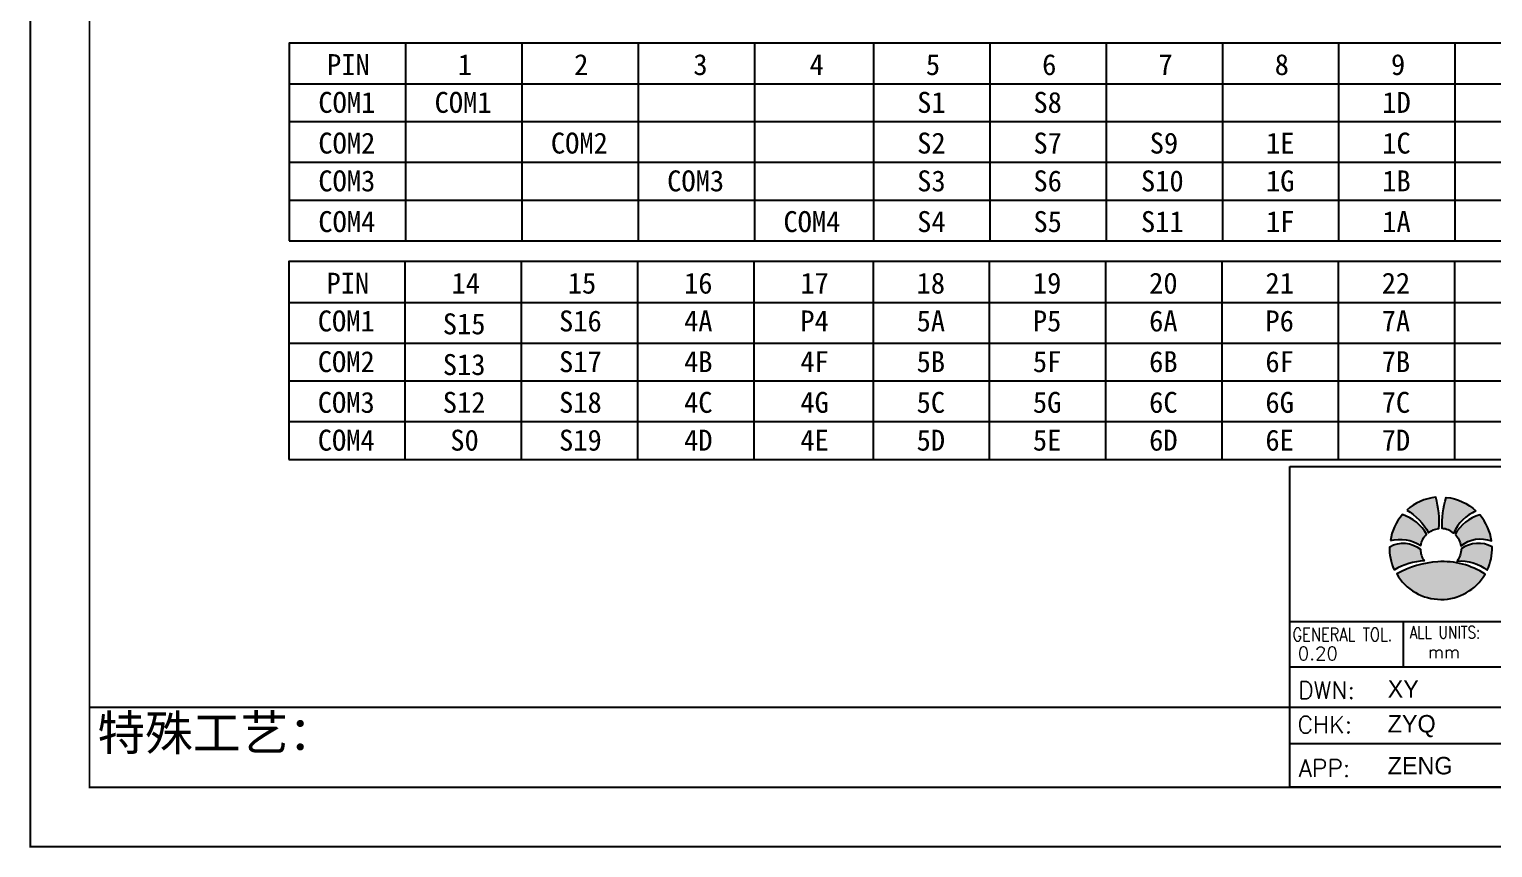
# Model space of a CAD drawing. Header units: millimetres. Extents: x 50 to 800, y 302 to 428.
# Drawn here: x 240.5 to 346, y 302.2 to 361.2 of the extents above; entities that cross this region are included whole.
import ezdxf

# ---------------------------------------------------------------- set-up
doc = ezdxf.new("R2010")
doc.units = ezdxf.units.MM
doc.header["$LTSCALE"] = 3
doc.layers.get('0').update_dxf_attribs({"linetype": 'CONTINUOUS'})
for name, color, linetype in [('1', 4, 'CONTINUOUS'), ('DIM', 4, 'CONTINUOUS'), ('title', 7, 'CONTINUOUS')]:
    doc.layers.add(name, color=color, linetype=linetype)
doc.styles.add('na', font='FZSTK.TTF', dxfattribs={"height": 0.8})
doc.styles.add('ROMANS', font='romans.shx')
doc.styles.add('title', font='arial.ttf', dxfattribs={"width": 0.8, "height": 5})
doc.styles.add('WMF-宋体0', font='SimSun.ttf')

# ---------------------------------------------------------------- blocks, each defined once
blk = doc.blocks.new('SIGN-C')
h = blk.add_hatch(color=3)
edge = h.paths.add_edge_path()
edge.add_arc((169.9034555268445, 35.85857682270074), 2.457484288379829, 180.7734562706421, 215.6153014062566)
edge.add_arc((168.3840923807791, 26.30616878944494), 8.135396859362729, 93.37147060931173, 119.9391398233391)
edge.add_arc((169.9190431021652, 35.94062740624616), 6.163313108807647, 178.2689826226459, 204.7945415494444, ccw=False)
edge.add_arc((165.3842115257421, 33.30694457971907), 3.254905704802451, 50.69115953570622, 119.9637464141604, ccw=False)
edge = h.paths.add_edge_path()
edge.add_arc((165.0051600032495, 32.46557806265236), 4.548553648374074, 57.000673996618616, 105.04553689118, ccw=False)
edge.add_arc((169.9034555268536, 35.85857682270176), 2.457484288380852, 133.9348681270943, 170.1176223724255, ccw=False)
edge.add_arc((163.6793515945442, 35.03179947058646), 5.211823884028914, 29.88038064968904, 72.16693650355668)
edge.add_arc((169.9190431022743, 35.94062740628266), 6.163313108918173, 138.8879946223776, 171.4381144046126)
edge = h.paths.add_edge_path()
edge.add_arc((162.583912937921, 34.81924825389791), 6.539275029483129, 27.15913802339162, 60.62529298111258, ccw=False)
edge.add_arc((169.9034555268538, 35.85857682269494), 2.457484288381986, 95.81068724251747, 127.6545156984665, ccw=False)
edge.add_arc((160.1101316101844, 39.29406635840058), 9.595795079219128, 354.0744513891844, 376.8293501915012)
edge.add_arc((169.9190431022821, 35.94062740627652), 6.163313108924429, 95.81168130350639, 132.0429133736265)
edge = h.paths.add_edge_path()
edge.add_arc((176.2042302276656, 35.63272619767537), 5.221682707167712, 113.2627423713562, 155.781467086675)
edge.add_arc((169.9034555268466, 35.85857682270131), 2.457484288376119, 51.23599640109939, 86.58057106202877)
edge.add_arc((182.8957903196981, 38.48529025164038), 12.84693149256419, 163.7947710064044, 180.7742779959677, ccw=False)
edge.add_arc((169.9190431022732, 35.94062740626913), 6.16331310893032, 46.751330859828215, 84.03733689334268, ccw=False)
edge = h.paths.add_edge_path()
edge.add_arc((169.9034555268531, 35.85857682269642), 2.457484288373037, 8.576740720135888, 45.60063113137409, ccw=False)
edge.add_arc((174.6983244747982, 33.31248220815456), 3.751768760228394, 69.39453708486599, 129.0747547411126, ccw=False)
edge.add_arc((169.9190431022766, 35.94062740627652), 6.163313108921108, 8.24265336226598, 40.55308295102058)
edge.add_arc((175.9114624393453, 35.20730870774031), 4.917957816683656, 105.4424917389063, 150.6955888260867)
edge = h.paths.add_edge_path()
edge.add_arc((169.9034555268503, 35.85857682269256), 2.457484288373858, -36.308604070775914, 0.47949364543649153, ccw=False)
edge.add_arc((172.3203824474288, 29.46336831172954), 4.95930284532029, 50.409451411167026, 95.05053850736698, ccw=False)
edge.add_arc((169.9190431022705, 35.940627406283), 6.163313108929072, 334.4778076744741, 361.7452811959582)
edge.add_arc((174.4278042568348, 32.90538358527641), 3.621536587352992, 62.86586795711355, 124.8017423238287)
edge = h.paths.add_edge_path()
edge.add_arc((170.3467439465259, 22.53175450214695), 11.80667650892987, 93.90870196936885, 119.1713080949994)
edge.add_arc((169.9190431022766, 35.94062740627606), 6.163313108917849, 210.1936729677828, 329.5115888948969)
edge.add_arc((170.1686189904505, 25.13875063578172), 9.19360220061741, 56.59517698509568, 93.90870196930679)
at = {"color": 3}
for points in [[(165.7915523192864, 40.51777152842584, -0.1470704601660882), (168.4021814859869, 37.80418862412483, -0.1398460148683898), (169.6546552266598, 38.30343416787235, 0.09961452170528001), (169.2949513876968, 42.07226161017564, 0.1594188561180755)], [(174.1419361333062, 40.42990384319813, 0.1876811427740704), (171.4421210023543, 37.77475468033771, 0.1554541863576583), (170.0500318632216, 38.31168595301534, -0.07422292591223918), (170.5592902819806, 42.0705957608032, -0.1641416392458034)], [(163.8244161953414, 36.85820647309441, -0.2127611655924858), (167.4824349983234, 36.28034527585402, -0.1592019632544091), (168.1983541341449, 37.62828252372145, 0.1866326308977231), (165.2754450174259, 39.99320995386319, 0.1429894268643099)], [(171.6228478524519, 37.61440114712985, -0.1629673500420263), (172.3334577772716, 36.22507114811077, -0.2664542576637075), (176.0186878169313, 36.82423525684356, 0.1419223569472446), (174.6019527088758, 39.94771938114042, 0.2000606590967344)], [(167.4461951520395, 35.82540336874769, 0.1532083673590404), (167.9056552976717, 34.42748518623915, 0.116445399686779), (164.3238800061863, 33.35594591588887, -0.1162591714399384), (163.7585425986656, 36.12680480439218, -0.3118127954608034)], [(172.3608537597174, 35.87914263671331, -0.1619113627111291), (171.883793119837, 34.40341633483973, -0.1972848574001772), (175.4809306706115, 33.28509823946337, 0.1195413861005242), (176.0794970660145, 36.12833845893527, 0.2770232473953027)], [(169.5419203991273, 34.31096794125534, 0.1106775364286538), (164.5919045630276, 32.84094621908838, 0.573388860032599), (175.2301660000125, 32.81358374753023, 0.1642649508439198)]]:
    blk.add_lwpolyline(points, format="xyb", close=True, dxfattribs=at)
at = {"layer": '1', "color": 4, "const_width": 0.2379852166216485}
blk.add_lwpolyline([(0, -1.70530256582424e-13), (0, 209.9999999999999), (297, 209.9999999999998), (297, -1.70530256582424e-13)], close=True, dxfattribs=at)
at = {"layer": 'title'}
for p, q in [((151.710101671141, 7.169337704374243), (151.710101671141, 45.79148253946818)), ((151.710101671141, 45.79148253946818), (289.8306622956259, 45.79148253946818)), ((151.710101671141, 27.135334586753), (289.8306622956259, 27.135334586753)), ((165.4001521022174, 21.65264201753467), (165.4001521022174, 27.135334586753)), ((151.710101671141, 21.65264201753467), (190.7441930494079, 21.65264201753467)), ((7.136781326740675, 16.82487391314766), (190.7441930494079, 16.82487391314766)), ((151.710101671141, 12.41704672241946), (254.5546924536861, 12.41704672241946)), ((289.8306622956259, 7.169337704374243), (151.710101671141, 7.169337704374243))]:
    blk.add_line(p, q, dxfattribs=at)
at = {"layer": 'title', "const_width": 0.2379852166216485}
blk.add_lwpolyline([(7.136781326740675, 7.136781326740447), (7.136781326740675, 202.8632186732593), (289.8632186732596, 202.8632186732593), (289.8632186732596, 7.136781326740447)], close=True, dxfattribs=at)
at = {"layer": 'title', "style": 'ROMANS', "width": 0.8}
for s, height, p in [('ALL UNITS:', 1.49759337115671, (166.1446791911526, 25.0692019175728)), ('GENERAL TOL.', 1.610061757272889, (152.0405525857998, 24.74861762590052))]:
    blk.add_text(s, height=height, dxfattribs=at).set_placement(p)
at = {"layer": 'title'}
for s, height, style, p in [('0.20', 1.610061757272889, 'ROMANS', (152.6748893192009, 22.47173529447247)), ('mm', 1.49759337115671, 'ROMANS', (168.3475114438085, 22.72120586885177)), ('DWN:', 2.069043473308612, 'ROMANS', (152.7351455919481, 17.80777132425914)), ('XY', 2.105025241790213, 'na', (163.5014459431172, 17.94716077276081)), ('ZYQ', 2.105025241790213, 'na', (163.5014459431172, 13.75620690001341)), ('CHK:', 2.069043473308612, 'ROMANS', (152.6521535894687, 13.67045175566278)), ('ZENG', 2.105025241790213, 'na', (163.5014459431172, 8.711565477645479)), ('APP:', 2.069043473308612, 'ROMANS', (152.7901437737814, 8.426354025152307))]:
    blk.add_text(s, height=height, dxfattribs=dict(at, style=style)).set_placement(p)
at = {"layer": 'title', "color": 1, "style": 'title'}
blk.add_text('特殊工艺：', height=4.216169778489385, dxfattribs=at).set_placement((8.080200745112506, 11.61551352844737))

msp = doc.modelspace()

# ---------------------------------------------------------------- linework, layer by layer
at = {"layer": 'DIM'}
for points in [[(376.8620311553547, 360.2003543939618), (259.2421385703807, 360.2003543939618), (259.2421385703807, 345.9433977169954)], [(267.6285836744786, 360.2003543939618), (267.6285836744786, 345.9433977169954)], [(276.0150287785766, 360.2003543939618), (276.0150287785766, 345.9433977169954)], [(284.4014738826746, 360.2003543939618), (284.4014738826746, 345.9433977169954)], [(292.7879189867726, 360.2003543939618), (292.7879189867726, 345.9433977169954)], [(301.3840252184731, 360.2003543939618), (301.3840252184731, 345.9433977169954)], [(309.7704703225709, 360.2003543939618), (309.7704703225709, 345.9433977169954)], [(318.156915426669, 360.2003543939618), (318.156915426669, 345.9433977169954)], [(326.5433605307669, 360.2003543939618), (326.5433605307669, 345.9433977169954)], [(334.9298056348649, 360.2003543939618), (334.9298056348649, 345.9433977169954)], [(343.3162507389628, 360.2003543939618), (343.3162507389628, 345.9433977169954)], [(259.2421385703807, 357.2650986075276), (376.8620311553547, 357.2650986075276)], [(259.2421385703807, 354.5395039486957), (376.8620311553547, 354.5395039486957)], [(259.2421385703807, 351.6042481622615), (376.8620311553547, 351.6042481622615)], [(259.2421385703807, 348.8786535034296), (376.8620311553547, 348.8786535034296)], [(259.2421385703807, 345.9433977169954), (376.8620311553547, 345.9433977169954)], [(368.4356205782284, 344.4411616420952), (259.2021730973522, 344.4411616420952), (259.2021730973522, 330.1842049651286)], [(267.5886182014502, 344.4411616420952), (267.5886182014502, 330.1842049651286)], [(275.9750633055481, 344.4411616420952), (275.9750633055481, 330.1842049651286)], [(284.3615084096461, 344.4411616420952), (284.3615084096461, 330.1842049651286)], [(292.7479535137441, 344.4411616420952), (292.7479535137441, 330.1842049651286)], [(301.3440597454446, 344.4411616420952), (301.3440597454446, 330.1842049651286)], [(309.7305048495425, 344.4411616420952), (309.7305048495425, 330.1842049651286)], [(318.1169499536405, 344.4411616420952), (318.1169499536405, 330.1842049651286)], [(326.5033950577384, 344.4411616420952), (326.5033950577384, 330.1842049651286)], [(334.8898401618364, 344.4411616420952), (334.8898401618364, 330.1842049651286)], [(343.2762852659343, 344.4411616420952), (343.2762852659343, 330.1842049651286)], [(259.2021730973522, 341.5059058556609), (368.4356205782284, 341.5059058556609)], [(259.2021730973522, 338.5706500692266), (368.4356205782284, 338.5706500692266)], [(259.2021730973522, 335.8450554103948), (368.4356205782284, 335.8450554103947)], [(259.2021730973522, 332.9097996239605), (368.4356205782284, 332.9097996239605)], [(259.2021730973522, 330.1842049651286), (368.4356205782284, 330.1842049651286)]]:
    msp.add_lwpolyline(points, dxfattribs=at)

# ---------------------------------------------------------------- block references
at = {"layer": 'title', "xscale": 0.5987992081486201, "yscale": 0.5987992081486201, "zscale": 0.5987992081486242}
msp.add_blockref('SIGN-C', (240.5597300213331, 302.2534084409169), dxfattribs=at)

# ---------------------------------------------------------------- texts
at = {"layer": 'DIM', "style": 'WMF-宋体0'}
for s, p in [('PIN', (261.9677332292125, 357.8940819903349)), ('1', (271.4024839713227, 357.8940819903349)), ('2', (279.7889290754208, 357.8940819903349)), ('3', (288.3850353071211, 357.8940819903349)), ('4', (296.7714804112191, 357.8940819903349)), ('5', (305.1579255153171, 357.8940819903349)), ('6', (313.544370619415, 357.8940819903349)), ('7', (321.930815723513, 357.8940819903349)), ('8', (330.317260827611, 357.8940819903349)), ('9', (338.703705931709, 357.8940819903349)), ('COM1', (261.3387498464052, 355.1684873315031)), ('COM1', (269.7251949505032, 355.1684873315031)), ('S1', (304.5289421325098, 355.1684873315031)), ('S8', (312.9153872366078, 355.1684873315031)), ('1D', (338.0747225489016, 355.1684873315031)), ('COM2', (261.3387498464052, 352.2332315450687)), ('COM2', (278.1116400546011, 352.2332315450687)), ('S2', (304.5289421325098, 352.2332315450687)), ('S7', (312.9153872366078, 352.2332315450687)), ('S9', (321.3018323407057, 352.2332315450687)), ('1E', (329.6882774448037, 352.2332315450687)), ('1C', (338.0747225489016, 352.2332315450687)), ('COM3', (261.3387498464052, 349.507636886237)), ('COM3', (286.4980851586991, 349.507636886237)), ('S3', (304.5289421325098, 349.507636886237)), ('S6', (312.9153872366078, 349.507636886237)), ('S10', (320.6728489578983, 349.507636886237)), ('1G', (329.6882774448037, 349.507636886237)), ('1B', (338.0747225489016, 349.507636886237)), ('COM4', (261.3387498464052, 346.5723810998027)), ('COM4', (294.8845302627971, 346.5723810998027)), ('S4', (304.5289421325098, 346.5723810998027)), ('S5', (312.9153872366078, 346.5723810998027)), ('S11', (320.6728489578983, 346.5723810998027)), ('1F', (329.6882774448037, 346.5723810998027)), ('1A', (338.0747225489016, 346.5723810998027)), ('PIN', (261.927767756184, 342.1348892384683)), ('14', (270.9431962430894, 342.1348892384683)), ('15', (279.3296413471873, 342.1348892384683)), ('16', (287.7160864512853, 342.1348892384683)), ('17', (296.1025315553833, 342.1348892384683)), ('18', (304.4889766594813, 342.1348892384683)), ('19', (312.8754217635793, 342.1348892384683)), ('20', (321.2618668676772, 342.1348892384683)), ('21', (329.6483119717752, 342.1348892384683)), ('22', (338.0347570758731, 342.1348892384683)), ('COM1', (261.2987843733767, 339.4092945796364)), ('S16', (278.70065796438, 339.4092945796364)), ('S15', (270.314212860282, 339.1996334520339)), ('4A', (287.7160864512853, 339.4092945796364)), ('P4', (296.1025315553833, 339.4092945796364)), ('5A', (304.4889766594813, 339.4092945796364)), ('P5', (312.8754217635793, 339.4092945796364)), ('6A', (321.2618668676772, 339.4092945796364)), ('P6', (329.6483119717752, 339.4092945796364)), ('7A', (338.0347570758731, 339.4092945796364)), ('COM2', (261.2987843733767, 336.4740387932021)), ('S13', (270.314212860282, 336.2643776655996)), ('S17', (278.70065796438, 336.4740387932021)), ('4B', (287.7160864512853, 336.4740387932021)), ('4F', (296.1025315553833, 336.4740387932021)), ('5B', (304.4889766594813, 336.4740387932021)), ('5F', (312.8754217635793, 336.4740387932021)), ('6B', (321.2618668676772, 336.4740387932021)), ('6F', (329.6483119717752, 336.4740387932021)), ('7B', (338.0347570758731, 336.4740387932021)), ('COM3', (261.2987843733767, 333.5387830067679)), ('S12', (270.314212860282, 333.5387830067679)), ('S18', (278.70065796438, 333.5387830067679)), ('4C', (287.7160864512853, 333.5387830067679)), ('4G', (296.1025315553833, 333.5387830067679)), ('5C', (304.4889766594813, 333.5387830067679)), ('5G', (312.8754217635793, 333.5387830067679)), ('6C', (321.2618668676772, 333.5387830067679)), ('6G', (329.6483119717752, 333.5387830067679)), ('7C', (338.0347570758731, 333.5387830067679)), ('COM4', (261.2987843733767, 330.813188347936)), ('S0', (270.855379512999, 330.813188347936)), ('S19', (278.70065796438, 330.813188347936)), ('4D', (287.7160864512853, 330.813188347936)), ('4E', (296.1025315553833, 330.813188347936)), ('5D', (304.4889766594813, 330.813188347936)), ('5E', (312.8754217635793, 330.813188347936)), ('6D', (321.2618668676772, 330.813188347936)), ('6E', (329.6483119717752, 330.813188347936)), ('7D', (338.0347570758731, 330.813188347936))]:
    msp.add_text(s, height=1.509560118737636, dxfattribs=at).set_placement(p)

doc.saveas('drawing.dxf')
